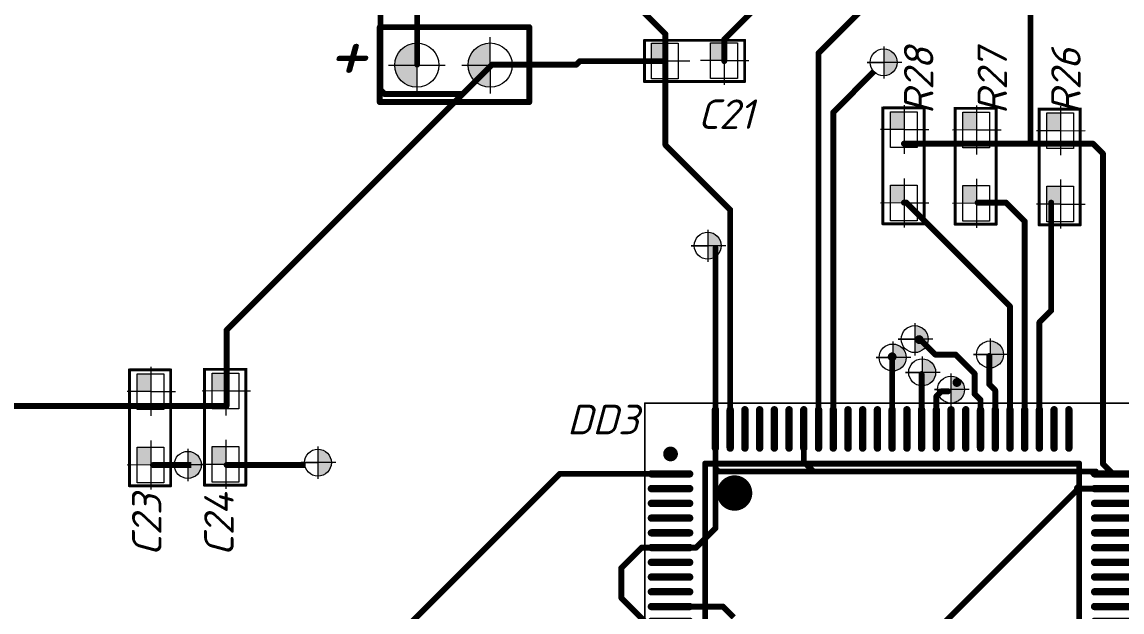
# Model space of a CAD drawing. Header units: millimetres. Extents: x 143 to 740, y 82 to 502.
# Drawn here: x 274.9 to 349.6, y 386.3 to 426.4 of the extents above; entities that cross this region are included whole.
import ezdxf

# ---------------------------------------------------------------- set-up
doc = ezdxf.new("R2010")
doc.units = ezdxf.units.MM
doc.header["$LTSCALE"] = 0.5
doc.layers.get('0').update_dxf_attribs({"lineweight": 60})
doc.layers.add('СПЛТОНК', color=7, linetype='Continuous', lineweight=20)
doc.styles.get("Standard").update_dxf_attribs({"font": 'isocpeui.ttf', "width": 0.9})

# ---------------------------------------------------------------- blocks, each defined once
blk = doc.blocks.new('STM_LQFP100_L_8')
at = {"color": 7}
for points, const_width in [([(-8.4, 8.4), (8.4, 8.4)], 0.05), ([(-8.4, -8.4), (-8.4, 8.4)], 0.05), ([(-6, 8.175), (-6, 6.875)], 0.25), ([(-5.5, 8.175), (-5.5, 6.875)], 0.25), ([(-5, 8.175), (-5, 6.875)], 0.25), ([(-4.5, 8.175), (-4.5, 6.875)], 0.25), ([(-4, 8.175), (-4, 6.875)], 0.25), ([(-3.5, 8.175), (-3.5, 6.875)], 0.25), ([(-3, 8.175), (-3, 6.875)], 0.25), ([(-2.5, 8.175), (-2.5, 6.875)], 0.25), ([(-2, 8.175), (-2, 6.875)], 0.25), ([(-1.5, 8.175), (-1.5, 6.875)], 0.25), ([(-1, 8.175), (-1, 6.875)], 0.25), ([(-0.5, 8.175), (-0.5, 6.875)], 0.25), ([(0, 8.175), (0, 6.875)], 0.25), ([(0.5, 8.175), (0.5, 6.875)], 0.25), ([(1, 8.175), (1, 6.875)], 0.25), ([(1.5, 8.175), (1.5, 6.875)], 0.25), ([(2, 8.175), (2, 6.875)], 0.25), ([(2.5, 8.175), (2.5, 6.875)], 0.25), ([(3, 8.175), (3, 6.875)], 0.25), ([(3.5, 8.175), (3.5, 6.875)], 0.25), ([(4, 8.175), (4, 6.875)], 0.25), ([(4.5, 8.175), (4.5, 6.875)], 0.25), ([(5, 8.175), (5, 6.875)], 0.25), ([(5.5, 8.175), (5.5, 6.875)], 0.25), ([(6, 8.175), (6, 6.875)], 0.25), ([(8.4, -8.4), (8.4, 8.4)], 0.05), ([(-6.35, 6.35), (6.35, 6.35)], 0.2), ([(-6.35, -6.35), (-6.35, 6.35)], 0.2), ([(6.35, -6.35), (6.35, 6.35)], 0.2), ([(-8.175, 6), (-6.875, 6)], 0.25), ([(6.875, 6), (8.175, 6)], 0.25), ([(-8.175, 5.5), (-6.875, 5.5)], 0.25), ([(6.875, 5.5), (8.175, 5.5)], 0.25), ([(-8.175, 5), (-6.875, 5)], 0.25), ([(6.875, 5), (8.175, 5)], 0.25), ([(-8.175, 4.5), (-6.875, 4.5)], 0.25), ([(6.875, 4.5), (8.175, 4.5)], 0.25), ([(-8.175, 4), (-6.875, 4)], 0.25), ([(6.875, 4), (8.175, 4)], 0.25), ([(-8.175, 3.5), (-6.875, 3.5)], 0.25), ([(6.875, 3.5), (8.175, 3.5)], 0.25), ([(-8.175, 3), (-6.875, 3)], 0.25), ([(6.875, 3), (8.175, 3)], 0.25), ([(-8.175, 2.5), (-6.875, 2.5)], 0.25), ([(6.875, 2.5), (8.175, 2.5)], 0.25), ([(-8.175, 2), (-6.875, 2)], 0.25), ([(6.875, 2), (8.175, 2)], 0.25), ([(-8.175, 1.5), (-6.875, 1.5)], 0.25), ([(6.875, 1.5), (8.175, 1.5)], 0.25), ([(-8.175, 1), (-6.875, 1)], 0.25), ([(6.875, 1), (8.175, 1)], 0.25), ([(-8.175, 0.5), (-6.875, 0.5)], 0.25), ([(6.875, 0.5), (8.175, 0.5)], 0.25), ([(-8.175, 0), (-6.875, 0)], 0.25), ([(6.875, 0), (8.175, 0)], 0.25), ([(-8.175, -0.5), (-6.875, -0.5)], 0.25), ([(6.875, -0.5), (8.175, -0.5)], 0.25), ([(-8.175, -1), (-6.875, -1)], 0.25), ([(6.875, -1), (8.175, -1)], 0.25), ([(-8.175, -1.5), (-6.875, -1.5)], 0.25), ([(6.875, -1.5), (8.175, -1.5)], 0.25), ([(-8.175, -2), (-6.875, -2)], 0.25), ([(6.875, -2), (8.175, -2)], 0.25), ([(-8.175, -2.5), (-6.875, -2.5)], 0.25), ([(6.875, -2.5), (8.175, -2.5)], 0.25), ([(-8.175, -3), (-6.875, -3)], 0.25), ([(6.875, -3), (8.175, -3)], 0.25), ([(-8.175, -3.5), (-6.875, -3.5)], 0.25), ([(6.875, -3.5), (8.175, -3.5)], 0.25), ([(-8.175, -4), (-6.875, -4)], 0.25), ([(6.875, -4), (8.175, -4)], 0.25), ([(-8.175, -4.5), (-6.875, -4.5)], 0.25), ([(6.875, -4.5), (8.175, -4.5)], 0.25), ([(-8.175, -5), (-6.875, -5)], 0.25), ([(6.875, -5), (8.175, -5)], 0.25), ([(-8.175, -5.5), (-6.875, -5.5)], 0.25), ([(6.875, -5.5), (8.175, -5.5)], 0.25), ([(-8.175, -6), (-6.875, -6)], 0.25), ([(6.875, -6), (8.175, -6)], 0.25), ([(-6.35, -6.35), (6.35, -6.35)], 0.2), ([(-6, -6.875), (-6, -8.175)], 0.25), ([(-5.5, -6.875), (-5.5, -8.175)], 0.25), ([(-5, -6.875), (-5, -8.175)], 0.25), ([(-4.5, -6.875), (-4.5, -8.175)], 0.25), ([(-4, -6.875), (-4, -8.175)], 0.25), ([(-3.5, -6.875), (-3.5, -8.175)], 0.25), ([(-3, -6.875), (-3, -8.175)], 0.25), ([(-2.5, -6.875), (-2.5, -8.175)], 0.25), ([(-2, -6.875), (-2, -8.175)], 0.25), ([(-1.5, -6.875), (-1.5, -8.175)], 0.25), ([(-1, -6.875), (-1, -8.175)], 0.25), ([(-0.5, -6.875), (-0.5, -8.175)], 0.25), ([(0, -6.875), (0, -8.175)], 0.25), ([(0.5, -6.875), (0.5, -8.175)], 0.25), ([(1, -6.875), (1, -8.175)], 0.25), ([(1.5, -6.875), (1.5, -8.175)], 0.25), ([(2, -6.875), (2, -8.175)], 0.25), ([(2.5, -6.875), (2.5, -8.175)], 0.25), ([(3, -6.875), (3, -8.175)], 0.25), ([(3.5, -6.875), (3.5, -8.175)], 0.25), ([(4, -6.875), (4, -8.175)], 0.25), ([(4.5, -6.875), (4.5, -8.175)], 0.25), ([(5, -6.875), (5, -8.175)], 0.25), ([(5.5, -6.875), (5.5, -8.175)], 0.25), ([(6, -6.875), (6, -8.175)], 0.25), ([(-8.4, -8.4), (8.4, -8.4)], 0.05)]:
    blk.add_lwpolyline(points, dxfattribs=dict(at, const_width=const_width))
for points, const_width in [([(-8.413, 8.4, 1), (-8.388, 8.4, 1)], 0.025), ([(-8.413, 8.4, 1), (-8.388, 8.4, 1)], 0.025), ([(-6.063, 8.175, 1), (-5.938, 8.175, 1)], 0.125), ([(-5.562, 8.175, 1), (-5.437, 8.175, 1)], 0.125), ([(-5.063, 8.175, 1), (-4.938, 8.175, 1)], 0.125), ([(-4.562, 8.175, 1), (-4.437, 8.175, 1)], 0.125), ([(-4.063, 8.175, 1), (-3.938, 8.175, 1)], 0.125), ([(-3.562, 8.175, 1), (-3.437, 8.175, 1)], 0.125), ([(-3.063, 8.175, 1), (-2.938, 8.175, 1)], 0.125), ([(-2.562, 8.175, 1), (-2.437, 8.175, 1)], 0.125), ([(-2.063, 8.175, 1), (-1.938, 8.175, 1)], 0.125), ([(-1.562, 8.175, 1), (-1.437, 8.175, 1)], 0.125), ([(-1.063, 8.175, 1), (-0.938, 8.175, 1)], 0.125), ([(-0.562, 8.175, 1), (-0.437, 8.175, 1)], 0.125), ([(-0.063, 8.175, 1), (0.062, 8.175, 1)], 0.125), ([(0.438, 8.175, 1), (0.563, 8.175, 1)], 0.125), ([(0.937, 8.175, 1), (1.062, 8.175, 1)], 0.125), ([(1.438, 8.175, 1), (1.563, 8.175, 1)], 0.125), ([(1.937, 8.175, 1), (2.062, 8.175, 1)], 0.125), ([(2.438, 8.175, 1), (2.563, 8.175, 1)], 0.125), ([(2.938, 8.175, 1), (3.063, 8.175, 1)], 0.125), ([(3.438, 8.175, 1), (3.562, 8.175, 1)], 0.125), ([(3.938, 8.175, 1), (4.063, 8.175, 1)], 0.125), ([(4.437, 8.175, 1), (4.562, 8.175, 1)], 0.125), ([(4.938, 8.175, 1), (5.063, 8.175, 1)], 0.125), ([(5.437, 8.175, 1), (5.562, 8.175, 1)], 0.125), ([(5.938, 8.175, 1), (6.063, 8.175, 1)], 0.125), ([(8.388, 8.4, 1), (8.413, 8.4, 1)], 0.025), ([(8.388, 8.4, 1), (8.413, 8.4, 1)], 0.025), ([(-7.4, 6.675, 1), (-7.65, 6.675, 1)], 0.25), ([(-7.712, 6.675, 1), (-7.588, 6.675, 1)], 0.125), ([(-7.462, 6.675, 1), (-7.337, 6.675, 1)], 0.125), ([(-6.063, 6.875, 1), (-5.938, 6.875, 1)], 0.125), ([(-5.562, 6.875, 1), (-5.437, 6.875, 1)], 0.125), ([(-5.063, 6.875, 1), (-4.938, 6.875, 1)], 0.125), ([(-4.562, 6.875, 1), (-4.437, 6.875, 1)], 0.125), ([(-4.063, 6.875, 1), (-3.938, 6.875, 1)], 0.125), ([(-3.562, 6.875, 1), (-3.437, 6.875, 1)], 0.125), ([(-3.063, 6.875, 1), (-2.938, 6.875, 1)], 0.125), ([(-2.562, 6.875, 1), (-2.437, 6.875, 1)], 0.125), ([(-2.063, 6.875, 1), (-1.938, 6.875, 1)], 0.125), ([(-1.562, 6.875, 1), (-1.437, 6.875, 1)], 0.125), ([(-1.063, 6.875, 1), (-0.938, 6.875, 1)], 0.125), ([(-0.562, 6.875, 1), (-0.437, 6.875, 1)], 0.125), ([(-0.063, 6.875, 1), (0.062, 6.875, 1)], 0.125), ([(0.438, 6.875, 1), (0.563, 6.875, 1)], 0.125), ([(0.937, 6.875, 1), (1.062, 6.875, 1)], 0.125), ([(1.438, 6.875, 1), (1.563, 6.875, 1)], 0.125), ([(1.937, 6.875, 1), (2.062, 6.875, 1)], 0.125), ([(2.438, 6.875, 1), (2.563, 6.875, 1)], 0.125), ([(2.938, 6.875, 1), (3.063, 6.875, 1)], 0.125), ([(3.438, 6.875, 1), (3.562, 6.875, 1)], 0.125), ([(3.938, 6.875, 1), (4.063, 6.875, 1)], 0.125), ([(4.437, 6.875, 1), (4.562, 6.875, 1)], 0.125), ([(4.938, 6.875, 1), (5.063, 6.875, 1)], 0.125), ([(5.437, 6.875, 1), (5.562, 6.875, 1)], 0.125), ([(5.938, 6.875, 1), (6.063, 6.875, 1)], 0.125), ([(-6.4, 6.35, 1), (-6.3, 6.35, 1)], 0.1), ([(-6.4, 6.35, 1), (-6.3, 6.35, 1)], 0.1), ([(6.3, 6.35, 1), (6.4, 6.35, 1)], 0.1), ([(6.3, 6.35, 1), (6.4, 6.35, 1)], 0.1), ([(-8.238, 6, 1), (-8.113, 6, 1)], 0.125), ([(-6.938, 6, 1), (-6.813, 6, 1)], 0.125), ([(6.812, 6, 1), (6.937, 6, 1)], 0.125), ([(8.112, 6, 1), (8.237, 6, 1)], 0.125), ([(-8.238, 5.5, 1), (-8.113, 5.5, 1)], 0.125), ([(-6.938, 5.5, 1), (-6.813, 5.5, 1)], 0.125), ([(-5.05, 5.35, 1), (-5.65, 5.35, 1)], 0.6), ([(-5.8, 5.35, 1), (-5.5, 5.35, 1)], 0.3), ([(-5.2, 5.35, 1), (-4.9, 5.35, 1)], 0.3), ([(6.812, 5.5, 1), (6.937, 5.5, 1)], 0.125), ([(8.112, 5.5, 1), (8.237, 5.5, 1)], 0.125), ([(-8.238, 5, 1), (-8.113, 5, 1)], 0.125), ([(-6.938, 5, 1), (-6.813, 5, 1)], 0.125), ([(6.812, 5, 1), (6.937, 5, 1)], 0.125), ([(8.112, 5, 1), (8.237, 5, 1)], 0.125), ([(-8.238, 4.5, 1), (-8.113, 4.5, 1)], 0.125), ([(-6.938, 4.5, 1), (-6.813, 4.5, 1)], 0.125), ([(6.812, 4.5, 1), (6.937, 4.5, 1)], 0.125), ([(8.112, 4.5, 1), (8.237, 4.5, 1)], 0.125), ([(-8.238, 4, 1), (-8.113, 4, 1)], 0.125), ([(-6.938, 4, 1), (-6.813, 4, 1)], 0.125), ([(6.812, 4, 1), (6.937, 4, 1)], 0.125), ([(8.112, 4, 1), (8.237, 4, 1)], 0.125), ([(-8.238, 3.5, 1), (-8.113, 3.5, 1)], 0.125), ([(-6.938, 3.5, 1), (-6.813, 3.5, 1)], 0.125), ([(6.812, 3.5, 1), (6.937, 3.5, 1)], 0.125), ([(8.112, 3.5, 1), (8.237, 3.5, 1)], 0.125), ([(-8.238, 3, 1), (-8.113, 3, 1)], 0.125), ([(-6.938, 3, 1), (-6.813, 3, 1)], 0.125), ([(6.812, 3, 1), (6.937, 3, 1)], 0.125), ([(8.112, 3, 1), (8.237, 3, 1)], 0.125), ([(-8.238, 2.5, 1), (-8.113, 2.5, 1)], 0.125), ([(-6.938, 2.5, 1), (-6.813, 2.5, 1)], 0.125), ([(6.812, 2.5, 1), (6.937, 2.5, 1)], 0.125), ([(8.112, 2.5, 1), (8.237, 2.5, 1)], 0.125), ([(-8.238, 2, 1), (-8.113, 2, 1)], 0.125), ([(-6.938, 2, 1), (-6.813, 2, 1)], 0.125), ([(6.812, 2, 1), (6.937, 2, 1)], 0.125), ([(8.112, 2, 1), (8.237, 2, 1)], 0.125), ([(-8.238, 1.5, 1), (-8.113, 1.5, 1)], 0.125), ([(-6.938, 1.5, 1), (-6.813, 1.5, 1)], 0.125), ([(6.812, 1.5, 1), (6.937, 1.5, 1)], 0.125), ([(8.112, 1.5, 1), (8.237, 1.5, 1)], 0.125), ([(-8.238, 1, 1), (-8.113, 1, 1)], 0.125), ([(-6.938, 1, 1), (-6.813, 1, 1)], 0.125), ([(6.812, 1, 1), (6.937, 1, 1)], 0.125), ([(8.112, 1, 1), (8.237, 1, 1)], 0.125), ([(-8.238, 0.5, 1), (-8.113, 0.5, 1)], 0.125), ([(-6.938, 0.5, 1), (-6.813, 0.5, 1)], 0.125), ([(6.812, 0.5, 1), (6.937, 0.5, 1)], 0.125), ([(8.112, 0.5, 1), (8.237, 0.5, 1)], 0.125), ([(-8.238, 0, 1), (-8.113, 0, 1)], 0.125), ([(-6.938, 0, 1), (-6.813, 0, 1)], 0.125), ([(6.812, 0, 1), (6.937, 0, 1)], 0.125), ([(8.112, 0, 1), (8.237, 0, 1)], 0.125), ([(-8.238, -0.5, 1), (-8.113, -0.5, 1)], 0.125), ([(-6.938, -0.5, 1), (-6.813, -0.5, 1)], 0.125), ([(6.812, -0.5, 1), (6.937, -0.5, 1)], 0.125), ([(8.112, -0.5, 1), (8.237, -0.5, 1)], 0.125), ([(-8.238, -1, 1), (-8.113, -1, 1)], 0.125), ([(-6.938, -1, 1), (-6.813, -1, 1)], 0.125), ([(6.812, -1, 1), (6.937, -1, 1)], 0.125), ([(8.112, -1, 1), (8.237, -1, 1)], 0.125), ([(-8.238, -1.5, 1), (-8.113, -1.5, 1)], 0.125), ([(-6.938, -1.5, 1), (-6.813, -1.5, 1)], 0.125), ([(6.812, -1.5, 1), (6.937, -1.5, 1)], 0.125), ([(8.112, -1.5, 1), (8.237, -1.5, 1)], 0.125), ([(-8.238, -2, 1), (-8.113, -2, 1)], 0.125), ([(-6.938, -2, 1), (-6.813, -2, 1)], 0.125), ([(6.812, -2, 1), (6.937, -2, 1)], 0.125), ([(8.112, -2, 1), (8.237, -2, 1)], 0.125), ([(-8.238, -2.5, 1), (-8.113, -2.5, 1)], 0.125), ([(-6.938, -2.5, 1), (-6.813, -2.5, 1)], 0.125), ([(6.812, -2.5, 1), (6.937, -2.5, 1)], 0.125), ([(8.112, -2.5, 1), (8.237, -2.5, 1)], 0.125), ([(-8.238, -3, 1), (-8.113, -3, 1)], 0.125), ([(-6.938, -3, 1), (-6.813, -3, 1)], 0.125), ([(6.812, -3, 1), (6.937, -3, 1)], 0.125), ([(8.112, -3, 1), (8.237, -3, 1)], 0.125), ([(-8.238, -3.5, 1), (-8.113, -3.5, 1)], 0.125), ([(-6.938, -3.5, 1), (-6.813, -3.5, 1)], 0.125), ([(6.812, -3.5, 1), (6.937, -3.5, 1)], 0.125), ([(8.112, -3.5, 1), (8.237, -3.5, 1)], 0.125), ([(-8.238, -4, 1), (-8.113, -4, 1)], 0.125), ([(-6.938, -4, 1), (-6.813, -4, 1)], 0.125), ([(6.812, -4, 1), (6.937, -4, 1)], 0.125), ([(8.112, -4, 1), (8.237, -4, 1)], 0.125), ([(-8.238, -4.5, 1), (-8.113, -4.5, 1)], 0.125), ([(-6.938, -4.5, 1), (-6.813, -4.5, 1)], 0.125), ([(6.812, -4.5, 1), (6.937, -4.5, 1)], 0.125), ([(8.112, -4.5, 1), (8.237, -4.5, 1)], 0.125), ([(-8.238, -5, 1), (-8.113, -5, 1)], 0.125), ([(-6.938, -5, 1), (-6.813, -5, 1)], 0.125), ([(6.812, -5, 1), (6.937, -5, 1)], 0.125), ([(8.112, -5, 1), (8.237, -5, 1)], 0.125), ([(-8.238, -5.5, 1), (-8.113, -5.5, 1)], 0.125), ([(-6.938, -5.5, 1), (-6.813, -5.5, 1)], 0.125), ([(6.812, -5.5, 1), (6.937, -5.5, 1)], 0.125), ([(8.112, -5.5, 1), (8.237, -5.5, 1)], 0.125), ([(-8.238, -6, 1), (-8.113, -6, 1)], 0.125), ([(-6.938, -6, 1), (-6.813, -6, 1)], 0.125), ([(6.812, -6, 1), (6.937, -6, 1)], 0.125), ([(8.112, -6, 1), (8.237, -6, 1)], 0.125), ([(-6.4, -6.35, 1), (-6.3, -6.35, 1)], 0.1), ([(-6.4, -6.35, 1), (-6.3, -6.35, 1)], 0.1), ([(6.3, -6.35, 1), (6.4, -6.35, 1)], 0.1), ([(6.3, -6.35, 1), (6.4, -6.35, 1)], 0.1), ([(-6.063, -6.875, 1), (-5.938, -6.875, 1)], 0.125), ([(-5.562, -6.875, 1), (-5.437, -6.875, 1)], 0.125), ([(-5.063, -6.875, 1), (-4.938, -6.875, 1)], 0.125), ([(-4.562, -6.875, 1), (-4.437, -6.875, 1)], 0.125), ([(-4.063, -6.875, 1), (-3.938, -6.875, 1)], 0.125), ([(-3.562, -6.875, 1), (-3.437, -6.875, 1)], 0.125), ([(-3.063, -6.875, 1), (-2.938, -6.875, 1)], 0.125), ([(-2.562, -6.875, 1), (-2.437, -6.875, 1)], 0.125), ([(-2.063, -6.875, 1), (-1.938, -6.875, 1)], 0.125), ([(-1.562, -6.875, 1), (-1.437, -6.875, 1)], 0.125), ([(-1.063, -6.875, 1), (-0.938, -6.875, 1)], 0.125), ([(-0.562, -6.875, 1), (-0.437, -6.875, 1)], 0.125), ([(-0.063, -6.875, 1), (0.062, -6.875, 1)], 0.125), ([(0.438, -6.875, 1), (0.563, -6.875, 1)], 0.125), ([(0.937, -6.875, 1), (1.062, -6.875, 1)], 0.125), ([(1.438, -6.875, 1), (1.563, -6.875, 1)], 0.125), ([(1.937, -6.875, 1), (2.062, -6.875, 1)], 0.125), ([(2.438, -6.875, 1), (2.563, -6.875, 1)], 0.125), ([(2.938, -6.875, 1), (3.063, -6.875, 1)], 0.125), ([(3.438, -6.875, 1), (3.562, -6.875, 1)], 0.125), ([(3.938, -6.875, 1), (4.063, -6.875, 1)], 0.125), ([(4.437, -6.875, 1), (4.562, -6.875, 1)], 0.125), ([(4.938, -6.875, 1), (5.063, -6.875, 1)], 0.125), ([(5.437, -6.875, 1), (5.562, -6.875, 1)], 0.125), ([(5.938, -6.875, 1), (6.063, -6.875, 1)], 0.125), ([(-6.063, -8.175, 1), (-5.938, -8.175, 1)], 0.125), ([(-5.562, -8.175, 1), (-5.437, -8.175, 1)], 0.125), ([(-5.063, -8.175, 1), (-4.938, -8.175, 1)], 0.125), ([(-4.562, -8.175, 1), (-4.437, -8.175, 1)], 0.125), ([(-4.063, -8.175, 1), (-3.938, -8.175, 1)], 0.125), ([(-3.562, -8.175, 1), (-3.437, -8.175, 1)], 0.125), ([(-3.063, -8.175, 1), (-2.938, -8.175, 1)], 0.125), ([(-2.562, -8.175, 1), (-2.437, -8.175, 1)], 0.125), ([(-2.063, -8.175, 1), (-1.938, -8.175, 1)], 0.125), ([(-1.562, -8.175, 1), (-1.437, -8.175, 1)], 0.125), ([(-1.063, -8.175, 1), (-0.938, -8.175, 1)], 0.125), ([(-0.562, -8.175, 1), (-0.437, -8.175, 1)], 0.125), ([(-0.063, -8.175, 1), (0.062, -8.175, 1)], 0.125), ([(0.438, -8.175, 1), (0.563, -8.175, 1)], 0.125), ([(0.937, -8.175, 1), (1.062, -8.175, 1)], 0.125), ([(1.438, -8.175, 1), (1.563, -8.175, 1)], 0.125), ([(1.937, -8.175, 1), (2.062, -8.175, 1)], 0.125), ([(2.438, -8.175, 1), (2.563, -8.175, 1)], 0.125), ([(2.938, -8.175, 1), (3.063, -8.175, 1)], 0.125), ([(3.438, -8.175, 1), (3.562, -8.175, 1)], 0.125), ([(3.938, -8.175, 1), (4.063, -8.175, 1)], 0.125), ([(4.437, -8.175, 1), (4.562, -8.175, 1)], 0.125), ([(4.938, -8.175, 1), (5.063, -8.175, 1)], 0.125), ([(5.437, -8.175, 1), (5.562, -8.175, 1)], 0.125), ([(5.938, -8.175, 1), (6.063, -8.175, 1)], 0.125), ([(-8.413, -8.4, 1), (-8.388, -8.4, 1)], 0.025), ([(-8.413, -8.4, 1), (-8.388, -8.4, 1)], 0.025), ([(8.388, -8.4, 1), (8.413, -8.4, 1)], 0.025), ([(8.388, -8.4, 1), (8.413, -8.4, 1)], 0.025)]:
    blk.add_lwpolyline(points, format="xyb", close=True, dxfattribs=dict(at, const_width=const_width))
blk = doc.blocks.new('B_______47')
at = {"lineweight": 0}
h = blk.add_hatch(color=256, dxfattribs=at)
h.dxf.hatch_style = 1
h.paths.add_polyline_path([(3.26, -0.084, 0.414214), (2.51, -0.834), (3.26, -0.834)])
h.paths.add_polyline_path([(3.26, -0.834), (2.51, -0.834, 0.414214), (3.26, -1.584)])
h = blk.add_hatch(color=256, dxfattribs=at)
h.dxf.hatch_style = 1
h.paths.add_polyline_path([(5.752, -0.084, 0.414214), (5.002, -0.834), (5.752, -0.834)])
h.paths.add_polyline_path([(5.752, -0.834), (5.002, -0.834, 0.414214), (5.752, -1.584)])
for p, q in [((3.26, -0.834), (3.256, 0.114)), ((5.752, -0.834), (5.747, 0.114)), ((2.299, -0.834), (4.226, -0.834)), ((3.26, -0.834), (3.262, -1.793)), ((4.791, -0.834), (6.717, -0.834)), ((5.752, -0.834), (5.754, -1.793))]:
    blk.add_line(p, q, dxfattribs=at)
at = {"const_width": 0.2}
for points in [[(2, 0.452), (7.08, 0.452)], [(2, -2.088), (2, 0.452)], [(7.08, -2.088), (7.08, 0.452)], [(2, -2.088), (7.08, -2.088)]]:
    blk.add_lwpolyline(points, dxfattribs=at)
at = {"const_width": 0.1}
for points in [[(1.95, 0.452, 1), (2.05, 0.452, 1)], [(1.95, 0.452, 1), (2.05, 0.452, 1)], [(7.03, 0.452, 1), (7.13, 0.452, 1)], [(7.03, 0.452, 1), (7.13, 0.452, 1)], [(1.95, -2.088, 1), (2.05, -2.088, 1)], [(1.95, -2.088, 1), (2.05, -2.088, 1)], [(7.03, -2.088, 1), (7.13, -2.088, 1)], [(7.03, -2.088, 1), (7.13, -2.088, 1)]]:
    blk.add_lwpolyline(points, format="xyb", close=True, dxfattribs=at)
at = {"lineweight": 0}
for centre in [(3.26, -0.834), (5.752, -0.834)]:
    blk.add_circle(centre, 0.75, dxfattribs=at)
blk.add_text('+', height=2).set_placement((0.179, -1.395))
blk = doc.blocks.new('CH0805R_23')
at = {"lineweight": 0}
h = blk.add_hatch(color=256, dxfattribs=at)
h.dxf.hatch_style = 1
h.paths.add_polyline_path([(-0.389, -0.036), (-0.389, 0.435), (-0.995, 0.435), (-0.992, -0.036)])
h = blk.add_hatch(color=256, dxfattribs=at)
h.dxf.hatch_style = 1
h.paths.add_polyline_path([(2.101, -0.036), (2.101, 0.435), (1.495, 0.435), (1.498, -0.036)])
for p, q in [((-0.992, -0.036), (-0.997, 0.782)), ((1.498, -0.036), (1.494, 0.782)), ((-1.822, -0.036), (-0.16, -0.036)), ((-0.992, -0.036), (-0.991, -0.863)), ((0.669, -0.036), (2.33, -0.036)), ((1.498, -0.036), (1.5, -0.863))]:
    blk.add_line(p, q, dxfattribs=at)
at = {"const_width": 0.1}
for points in [[(-1.7, 0.7), (2.273, 0.7)], [(-1.7, 0.7), (-1.7, -0.7)], [(2.231, 0.7), (2.231, -0.7)], [(-1.7, -0.7), (2.273, -0.7)]]:
    blk.add_lwpolyline(points, dxfattribs=at)
at = {"const_width": 0.05}
for points in [[(-1.725, 0.7, 1), (-1.675, 0.7, 1)], [(-1.725, 0.7, 1), (-1.675, 0.7, 1)], [(-1.725, -0.7, 1), (-1.675, -0.7, 1)], [(-1.725, -0.7, 1), (-1.675, -0.7, 1)]]:
    blk.add_lwpolyline(points, format="xyb", close=True, dxfattribs=at)
at = {"lineweight": 0}
for points in [[(-1.597, 0.435), (-0.389, 0.435), (-0.389, -0.47), (-1.597, -0.47)], [(0.893, 0.435), (2.101, 0.435), (2.101, -0.47), (0.893, -0.47)]]:
    blk.add_lwpolyline(points, close=True, dxfattribs=at)
blk = doc.blocks.new('CH0805R_41')
at = {"lineweight": 0}
h = blk.add_hatch(color=256, dxfattribs=at)
h.dxf.hatch_style = 1
h.paths.add_polyline_path([(-0.991, 0.607), (-1.462, 0.607), (-1.462, 0.001), (-0.991, 0.003)])
h = blk.add_hatch(color=256, dxfattribs=at)
h.dxf.hatch_style = 1
h.paths.add_polyline_path([(1.017, 0.619), (0.546, 0.619), (0.546, 0.013), (1.017, 0.015)])
for p, q in [((-0.991, -0.826), (-0.991, 0.836)), ((1.017, -0.814), (1.017, 0.848)), ((-0.991, 0.003), (-1.808, -0.001)), ((-0.991, 0.003), (-0.163, 0.005)), ((1.017, 0.015), (0.2, 0.011)), ((1.017, 0.015), (1.845, 0.017))]:
    blk.add_line(p, q, dxfattribs=at)
at = {"const_width": 0.1}
for points in [[(-1.7, 0.7), (1.7, 0.7)], [(-1.7, -0.7), (-1.7, 0.7)], [(1.7, -0.7), (1.7, 0.7)], [(-1.7, -0.7), (1.7, -0.7)]]:
    blk.add_lwpolyline(points, dxfattribs=at)
at = {"const_width": 0.05}
for points in [[(-1.725, 0.7, 1), (-1.675, 0.7, 1)], [(-1.725, 0.7, 1), (-1.675, 0.7, 1)], [(1.675, 0.7, 1), (1.725, 0.7, 1)], [(1.675, 0.7, 1), (1.725, 0.7, 1)], [(-1.725, -0.7, 1), (-1.675, -0.7, 1)], [(-1.725, -0.7, 1), (-1.675, -0.7, 1)], [(1.675, -0.7, 1), (1.725, -0.7, 1)], [(1.675, -0.7, 1), (1.725, -0.7, 1)]]:
    blk.add_lwpolyline(points, format="xyb", close=True, dxfattribs=at)
at = {"lineweight": 0}
for points in [[(-1.462, -0.601), (-1.462, 0.607), (-0.556, 0.607), (-0.556, -0.601)], [(0.546, -0.589), (0.546, 0.619), (1.452, 0.619), (1.452, -0.589)]]:
    blk.add_lwpolyline(points, close=True, dxfattribs=at)

msp = doc.modelspace()

# ---------------------------------------------------------------- hatches: boundary and pattern name
at = {"lineweight": 0}
h = msp.add_hatch(color=256, dxfattribs=at)
h.dxf.hatch_style = 1
h.paths.add_polyline_path([(333.379, 424.526), (333.379, 423.612), (334.294, 423.612, 0.414214)])
h.paths.add_polyline_path([(334.294, 423.612), (333.379, 423.612), (333.379, 422.697, 0.414214)])
h = msp.add_hatch(color=256, dxfattribs=at)
h.dxf.hatch_style = 1
h.paths.add_polyline_path([(321.434, 412.092), (321.434, 411.177), (322.349, 411.177, 0.414214)])
h.paths.add_polyline_path([(322.349, 411.177), (321.434, 411.177), (321.434, 410.262, 0.414214)])
h = msp.add_hatch(color=256, dxfattribs=at)
h.dxf.hatch_style = 1
h.paths.add_polyline_path([(335.49, 405.754), (335.49, 404.839), (336.405, 404.839, 0.414214)])
h.paths.add_polyline_path([(336.405, 404.839), (335.49, 404.839), (335.49, 403.924, 0.414214)])
h = msp.add_hatch(color=256, dxfattribs=at)
h.dxf.hatch_style = 1
h.paths.add_polyline_path([(333.991, 404.509), (333.991, 403.594), (334.906, 403.594, 0.414214)])
h.paths.add_polyline_path([(334.906, 403.594), (333.991, 403.594), (333.991, 402.679, 0.414214)])
h = msp.add_hatch(color=256, dxfattribs=at)
h.dxf.hatch_style = 1
h.paths.add_polyline_path([(340.602, 404.714), (340.602, 403.799), (341.517, 403.799, 0.414214)])
h.paths.add_polyline_path([(341.517, 403.799), (340.602, 403.799), (340.602, 402.884, 0.414214)])
h = msp.add_hatch(color=256, dxfattribs=at)
h.dxf.hatch_style = 1
h.paths.add_polyline_path([(335.995, 403.5), (335.995, 402.585), (336.91, 402.585, 0.414214)])
h.paths.add_polyline_path([(336.91, 402.585), (335.995, 402.585), (335.995, 401.67, 0.414214)])
h = msp.add_hatch(color=256, dxfattribs=at)
h.dxf.hatch_style = 1
h.paths.add_polyline_path([(337.951, 402.334), (337.951, 401.419), (338.866, 401.419, 0.414214)])
h.paths.add_polyline_path([(338.866, 401.419), (337.951, 401.419), (337.951, 400.504, 0.414214)])
h = msp.add_hatch(color=256, dxfattribs=at)
h.dxf.hatch_style = 1
h.paths.add_polyline_path([(286.123, 397.226), (286.123, 396.311), (287.038, 396.311, 0.414214)])
h.paths.add_polyline_path([(287.038, 396.311), (286.123, 396.311), (286.123, 395.396, 0.414214)])
h = msp.add_hatch(color=256, dxfattribs=at)
h.dxf.hatch_style = 1
h.paths.add_polyline_path([(294.956, 397.378), (294.956, 396.463), (295.871, 396.463, 0.414214)])
h.paths.add_polyline_path([(295.871, 396.463), (294.956, 396.463), (294.956, 395.548, 0.414214)])

# ---------------------------------------------------------------- linework, layer by layer
at = {"const_width": 0.4}
for points in [[(299.206, 421.743), (299.206, 445.855)], [(343.351, 418.099), (343.351, 439.353)], [(328.955, 424.246), (336.696, 431.987)], [(301.695, 423.463), (301.695, 430.107)], [(313.755, 430.335), (318.555, 425.535)], [(322.555, 425.175), (327.229, 429.849)], [(318.555, 423.699), (318.555, 425.535)], [(322.555, 423.699), (322.555, 425.175)], [(328.955, 398.749), (328.955, 424.246)], [(304.783, 421.471), (306.775, 423.463)], [(306.775, 423.463), (312.515, 423.463)], [(312.515, 423.463), (312.751, 423.699)], [(312.751, 423.699), (318.555, 423.699)], [(318.555, 418.017), (318.555, 423.699)], [(329.955, 420.217), (332.717, 423.003)], [(288.755, 405.443), (304.783, 421.471)], [(299.206, 421.743), (299.478, 421.471)], [(299.478, 421.471), (304.783, 421.471)], [(329.955, 398.749), (329.955, 420.217)], [(318.555, 418.017), (322.955, 413.617)], [(334.755, 418.099), (339.755, 418.099)], [(339.755, 418.099), (343.351, 418.099)], [(343.351, 418.099), (344.755, 418.099)], [(344.755, 418.099), (347.586, 418.099)], [(347.586, 418.099), (348.278, 417.407)], [(348.278, 396.36), (348.278, 417.407)], [(334.755, 414.099), (334.918, 414.099)], [(334.918, 414.099), (341.955, 407.062)], [(339.755, 414.099), (341.691, 414.099)], [(341.691, 414.099), (342.955, 412.835)], [(344.755, 406.777), (344.755, 414.099)], [(322.955, 398.749), (322.955, 413.617)], [(342.955, 398.749), (342.955, 412.835)], [(321.955, 398.749), (321.955, 411.015)], [(341.955, 398.749), (341.955, 407.062)], [(343.955, 405.977), (344.755, 406.777)], [(288.755, 400.299), (288.755, 405.443)], [(343.955, 398.749), (343.955, 405.977)], [(335.79, 404.809), (335.872, 404.809)], [(335.872, 404.809), (336.893, 403.788)], [(333.955, 398.749), (333.955, 403.641)], [(336.893, 403.788), (338.266, 403.788)], [(338.266, 403.788), (339.555, 402.499)], [(340.555, 401.763), (340.555, 403.699)], [(335.955, 398.749), (335.955, 402.472)], [(339.555, 401.126), (339.555, 402.499)], [(340.555, 401.763), (340.955, 401.363)], [(336.955, 400.953), (337.301, 401.299)], [(336.955, 398.749), (336.955, 400.953)], [(337.301, 401.299), (337.755, 401.299)], [(339.555, 401.126), (339.955, 400.726)], [(340.955, 398.749), (340.955, 401.363)], [(273.716, 400.299), (283.755, 400.299)], [(283.755, 400.299), (288.755, 400.299)], [(339.955, 398.749), (339.955, 400.726)], [(321.955, 396.071), (321.955, 398.749)], [(327.955, 396.515), (327.955, 398.749)], [(327.955, 396.515), (328.614, 395.857)], [(283.755, 396.299), (286.353, 396.299)], [(288.755, 396.299), (294.126, 396.299)], [(321.955, 392.011), (321.955, 396.071)], [(321.955, 396.071), (322.17, 395.857)], [(322.17, 395.857), (328.614, 395.857)], [(328.614, 395.857), (347.498, 395.857)], [(347.498, 395.857), (347.785, 395.857)], [(347.498, 395.857), (347.655, 395.699)], [(347.785, 395.699), (347.785, 395.857)], [(348.278, 396.36), (348.939, 395.699)], [(292.179, 376.499), (311.378, 395.699)], [(311.378, 395.699), (318.905, 395.699)], [(347.655, 395.699), (347.785, 395.699)], [(347.785, 395.699), (348.939, 395.699)], [(348.939, 395.699), (349.005, 395.699)], [(349.005, 395.699), (359.778, 395.699)], [(327.602, 375.699), (346.602, 394.7)], [(346.602, 394.7), (349.005, 394.699)], [(346.602, 394.699), (346.602, 394.7)], [(346.602, 394.699), (349.005, 394.699)], [(320.643, 390.699), (321.955, 392.011)], [(315.563, 389.321), (316.942, 390.699)], [(316.942, 390.699), (318.905, 390.699)], [(318.905, 390.699), (320.643, 390.699)], [(315.563, 387.289), (315.563, 389.321)], [(315.563, 387.289), (317.153, 385.699)], [(318.905, 386.699), (322.469, 386.699)], [(322.469, 386.699), (323.205, 385.963)], [(349.005, 386.699), (358.235, 386.699)]]:
    msp.add_lwpolyline(points, dxfattribs=at)
for points, const_width in [([(318.455, 425.535, 1), (318.655, 425.535, 1)], 0.2), ([(318.455, 425.535, 1), (318.655, 425.535, 1)], 0.2), ([(322.455, 425.175, 1), (322.655, 425.175, 1)], 0.2), ([(322.455, 425.175, 1), (322.655, 425.175, 1)], 0.2), ([(328.855, 424.246, 1), (329.055, 424.246, 1)], 0.2), ([(328.855, 424.246, 1), (329.055, 424.246, 1)], 0.2), ([(301.595, 423.463, 1), (301.795, 423.463, 1)], 0.2), ([(306.675, 423.463, 1), (306.875, 423.463, 1)], 0.2), ([(306.675, 423.463, 1), (306.875, 423.463, 1)], 0.2), ([(312.415, 423.463, 1), (312.615, 423.463, 1)], 0.2), ([(312.415, 423.463, 1), (312.615, 423.463, 1)], 0.2), ([(312.651, 423.699, 1), (312.851, 423.699, 1)], 0.2), ([(312.651, 423.699, 1), (312.851, 423.699, 1)], 0.2), ([(318.455, 423.699, 1), (318.655, 423.699, 1)], 0.2), ([(318.455, 423.699, 1), (318.655, 423.699, 1)], 0.2), ([(318.455, 423.699, 1), (318.655, 423.699, 1)], 0.2), ([(322.455, 423.699, 1), (322.655, 423.699, 1)], 0.2), ([(299.106, 421.743, 1), (299.306, 421.743, 1)], 0.2), ([(299.106, 421.743, 1), (299.306, 421.743, 1)], 0.2), ([(299.378, 421.471, 1), (299.578, 421.471, 1)], 0.2), ([(299.378, 421.471, 1), (299.578, 421.471, 1)], 0.2), ([(304.683, 421.471, 1), (304.883, 421.471, 1)], 0.2), ([(304.683, 421.471, 1), (304.883, 421.471, 1)], 0.2), ([(304.683, 421.471, 1), (304.883, 421.471, 1)], 0.2), ([(329.855, 420.217, 1), (330.055, 420.217, 1)], 0.2), ([(329.855, 420.217, 1), (330.055, 420.217, 1)], 0.2), ([(318.455, 418.017, 1), (318.655, 418.017, 1)], 0.2), ([(318.455, 418.017, 1), (318.655, 418.017, 1)], 0.2), ([(334.655, 418.099, 1), (334.855, 418.099, 1)], 0.2), ([(339.655, 418.099, 1), (339.855, 418.099, 1)], 0.2), ([(339.655, 418.099, 1), (339.855, 418.099, 1)], 0.2), ([(343.251, 418.099, 1), (343.451, 418.099, 1)], 0.2), ([(343.251, 418.099, 1), (343.451, 418.099, 1)], 0.2), ([(343.251, 418.099, 1), (343.451, 418.099, 1)], 0.2), ([(344.655, 418.099, 1), (344.855, 418.099, 1)], 0.2), ([(344.655, 418.099, 1), (344.855, 418.099, 1)], 0.2), ([(347.486, 418.099, 1), (347.686, 418.099, 1)], 0.2), ([(347.486, 418.099, 1), (347.686, 418.099, 1)], 0.2), ([(348.178, 417.407, 1), (348.378, 417.407, 1)], 0.2), ([(348.178, 417.407, 1), (348.378, 417.407, 1)], 0.2), ([(334.655, 414.099, 1), (334.855, 414.099, 1)], 0.2), ([(334.818, 414.099, 1), (335.018, 414.099, 1)], 0.2), ([(334.818, 414.099, 1), (335.018, 414.099, 1)], 0.2), ([(339.655, 414.099, 1), (339.855, 414.099, 1)], 0.2), ([(341.591, 414.099, 1), (341.791, 414.099, 1)], 0.2), ([(341.591, 414.099, 1), (341.791, 414.099, 1)], 0.2), ([(344.655, 414.099, 1), (344.855, 414.099, 1)], 0.2), ([(322.855, 413.617, 1), (323.055, 413.617, 1)], 0.2), ([(322.855, 413.617, 1), (323.055, 413.617, 1)], 0.2), ([(342.855, 412.835, 1), (343.055, 412.835, 1)], 0.2), ([(342.855, 412.835, 1), (343.055, 412.835, 1)], 0.2), ([(321.855, 411.015, 1), (322.055, 411.015, 1)], 0.2), ([(321.855, 411.015, 1), (322.055, 411.015, 1)], 0.2), ([(341.855, 407.062, 1), (342.055, 407.062, 1)], 0.2), ([(341.855, 407.062, 1), (342.055, 407.062, 1)], 0.2), ([(344.655, 406.777, 1), (344.855, 406.777, 1)], 0.2), ([(344.655, 406.777, 1), (344.855, 406.777, 1)], 0.2), ([(288.655, 405.443, 1), (288.855, 405.443, 1)], 0.2), ([(288.655, 405.443, 1), (288.855, 405.443, 1)], 0.2), ([(343.855, 405.977, 1), (344.055, 405.977, 1)], 0.2), ([(343.855, 405.977, 1), (344.055, 405.977, 1)], 0.2), ([(335.64, 404.809, 1), (335.94, 404.809, 1)], 0.3), ([(335.69, 404.809, 1), (335.89, 404.809, 1)], 0.2), ([(335.772, 404.809, 1), (335.972, 404.809, 1)], 0.2), ([(335.772, 404.809, 1), (335.972, 404.809, 1)], 0.2), ([(333.805, 403.641, 1), (334.105, 403.641, 1)], 0.3), ([(333.855, 403.641, 1), (334.055, 403.641, 1)], 0.2), ([(336.793, 403.788, 1), (336.993, 403.788, 1)], 0.2), ([(336.793, 403.788, 1), (336.993, 403.788, 1)], 0.2), ([(338.166, 403.788, 1), (338.366, 403.788, 1)], 0.2), ([(338.166, 403.788, 1), (338.366, 403.788, 1)], 0.2), ([(340.455, 403.699, 1), (340.655, 403.699, 1)], 0.2), ([(335.855, 402.472, 1), (336.055, 402.472, 1)], 0.2), ([(339.455, 402.499, 1), (339.655, 402.499, 1)], 0.2), ([(339.455, 402.499, 1), (339.655, 402.499, 1)], 0.2), ([(338.205, 401.899, 1), (338.505, 401.899, 1)], 0.3), ([(340.455, 401.763, 1), (340.655, 401.763, 1)], 0.2), ([(340.455, 401.763, 1), (340.655, 401.763, 1)], 0.2), ([(336.855, 400.953, 1), (337.055, 400.953, 1)], 0.2), ([(336.855, 400.953, 1), (337.055, 400.953, 1)], 0.2), ([(337.201, 401.299, 1), (337.401, 401.299, 1)], 0.2), ([(337.201, 401.299, 1), (337.401, 401.299, 1)], 0.2), ([(337.655, 401.299, 1), (337.855, 401.299, 1)], 0.2), ([(339.455, 401.126, 1), (339.655, 401.126, 1)], 0.2), ([(339.455, 401.126, 1), (339.655, 401.126, 1)], 0.2), ([(340.855, 401.363, 1), (341.055, 401.363, 1)], 0.2), ([(340.855, 401.363, 1), (341.055, 401.363, 1)], 0.2), ([(283.655, 400.299, 1), (283.855, 400.299, 1)], 0.2), ([(283.655, 400.299, 1), (283.855, 400.299, 1)], 0.2), ([(288.655, 400.299, 1), (288.855, 400.299, 1)], 0.2), ([(288.655, 400.299, 1), (288.855, 400.299, 1)], 0.2), ([(339.855, 400.726, 1), (340.055, 400.726, 1)], 0.2), ([(339.855, 400.726, 1), (340.055, 400.726, 1)], 0.2), ([(321.855, 398.749, 1), (322.055, 398.749, 1)], 0.2), ([(321.855, 398.749, 1), (322.055, 398.749, 1)], 0.2), ([(322.855, 398.749, 1), (323.055, 398.749, 1)], 0.2), ([(327.855, 398.749, 1), (328.055, 398.749, 1)], 0.2), ([(328.855, 398.749, 1), (329.055, 398.749, 1)], 0.2), ([(329.855, 398.749, 1), (330.055, 398.749, 1)], 0.2), ([(333.855, 398.749, 1), (334.055, 398.749, 1)], 0.2), ([(335.855, 398.749, 1), (336.055, 398.749, 1)], 0.2), ([(336.855, 398.749, 1), (337.055, 398.749, 1)], 0.2), ([(339.855, 398.749, 1), (340.055, 398.749, 1)], 0.2), ([(340.855, 398.749, 1), (341.055, 398.749, 1)], 0.2), ([(341.855, 398.749, 1), (342.055, 398.749, 1)], 0.2), ([(342.855, 398.749, 1), (343.055, 398.749, 1)], 0.2), ([(343.855, 398.749, 1), (344.055, 398.749, 1)], 0.2), ([(327.855, 396.515, 1), (328.055, 396.515, 1)], 0.2), ([(327.855, 396.515, 1), (328.055, 396.515, 1)], 0.2), ([(283.655, 396.299, 1), (283.855, 396.299, 1)], 0.2), ([(288.655, 396.299, 1), (288.855, 396.299, 1)], 0.2), ([(321.855, 396.071, 1), (322.055, 396.071, 1)], 0.2), ([(321.855, 396.071, 1), (322.055, 396.071, 1)], 0.2), ([(321.855, 396.071, 1), (322.055, 396.071, 1)], 0.2), ([(322.07, 395.857, 1), (322.27, 395.857, 1)], 0.2), ([(322.07, 395.857, 1), (322.27, 395.857, 1)], 0.2), ([(328.514, 395.857, 1), (328.714, 395.857, 1)], 0.2), ([(328.514, 395.857, 1), (328.714, 395.857, 1)], 0.2), ([(328.514, 395.857, 1), (328.714, 395.857, 1)], 0.2), ([(347.398, 395.857, 1), (347.598, 395.857, 1)], 0.2), ([(347.398, 395.857, 1), (347.598, 395.857, 1)], 0.2), ([(347.398, 395.857, 1), (347.598, 395.857, 1)], 0.2), ([(347.685, 395.857, 1), (347.885, 395.857, 1)], 0.2), ([(347.685, 395.857, 1), (347.885, 395.857, 1)], 0.2), ([(348.178, 396.36, 1), (348.378, 396.36, 1)], 0.2), ([(348.178, 396.36, 1), (348.378, 396.36, 1)], 0.2), ([(311.278, 395.699, 1), (311.478, 395.699, 1)], 0.2), ([(311.278, 395.699, 1), (311.478, 395.699, 1)], 0.2), ([(318.805, 395.699, 1), (319.005, 395.699, 1)], 0.2), ([(347.555, 395.699, 1), (347.755, 395.699, 1)], 0.2), ([(347.555, 395.699, 1), (347.755, 395.699, 1)], 0.2), ([(347.685, 395.699, 1), (347.885, 395.699, 1)], 0.2), ([(347.685, 395.699, 1), (347.885, 395.699, 1)], 0.2), ([(347.685, 395.699, 1), (347.885, 395.699, 1)], 0.2), ([(348.839, 395.699, 1), (349.039, 395.699, 1)], 0.2), ([(348.839, 395.699, 1), (349.039, 395.699, 1)], 0.2), ([(348.839, 395.699, 1), (349.039, 395.699, 1)], 0.2), ([(348.905, 395.699, 1), (349.105, 395.699, 1)], 0.2), ([(348.905, 395.699, 1), (349.105, 395.699, 1)], 0.2), ([(346.452, 394.7, 1), (346.752, 394.7, 1)], 0.3), ([(346.502, 394.7, 1), (346.702, 394.7, 1)], 0.2), ([(346.502, 394.7, 1), (346.702, 394.7, 1)], 0.2), ([(346.502, 394.7, 1), (346.702, 394.7, 1)], 0.2), ([(346.502, 394.699, 1), (346.702, 394.699, 1)], 0.2), ([(346.502, 394.699, 1), (346.702, 394.699, 1)], 0.2), ([(348.905, 394.699, 1), (349.105, 394.699, 1)], 0.2), ([(348.905, 394.699, 1), (349.105, 394.699, 1)], 0.2), ([(321.855, 392.011, 1), (322.055, 392.011, 1)], 0.2), ([(321.855, 392.011, 1), (322.055, 392.011, 1)], 0.2), ([(316.842, 390.699, 1), (317.042, 390.699, 1)], 0.2), ([(316.842, 390.699, 1), (317.042, 390.699, 1)], 0.2), ([(318.805, 390.699, 1), (319.005, 390.699, 1)], 0.2), ([(318.805, 390.699, 1), (319.005, 390.699, 1)], 0.2), ([(320.543, 390.699, 1), (320.743, 390.699, 1)], 0.2), ([(320.543, 390.699, 1), (320.743, 390.699, 1)], 0.2), ([(315.463, 389.321, 1), (315.663, 389.321, 1)], 0.2), ([(315.463, 389.321, 1), (315.663, 389.321, 1)], 0.2), ([(315.463, 387.289, 1), (315.663, 387.289, 1)], 0.2), ([(315.463, 387.289, 1), (315.663, 387.289, 1)], 0.2), ([(318.805, 386.699, 1), (319.005, 386.699, 1)], 0.2), ([(322.369, 386.699, 1), (322.569, 386.699, 1)], 0.2), ([(322.369, 386.699, 1), (322.569, 386.699, 1)], 0.2), ([(348.905, 386.699, 1), (349.105, 386.699, 1)], 0.2)]:
    msp.add_lwpolyline(points, format="xyb", close=True, dxfattribs=dict(const_width=const_width))
at = {"lineweight": 0}
for centre in [(333.379, 423.612), (321.434, 411.177), (335.49, 404.839), (333.991, 403.594), (340.602, 403.799), (335.995, 402.585), (337.951, 401.419), (286.123, 396.311), (294.956, 396.463)]:
    msp.add_circle(centre, 0.915, dxfattribs=at)
at = {"layer": 'СПЛТОНК', "lineweight": 0}
for p, q in [((333.379, 424.695), (333.379, 422.509)), ((334.606, 423.612), (332.253, 423.612)), ((332.253, 423.612), (333.379, 423.612)), ((321.434, 412.261), (321.434, 410.074)), ((322.662, 411.177), (320.309, 411.177)), ((320.309, 411.177), (321.434, 411.177)), ((335.49, 405.923), (335.49, 403.736)), ((333.991, 404.677), (333.991, 402.491)), ((336.718, 404.839), (334.365, 404.839)), ((334.365, 404.839), (335.49, 404.839)), ((340.602, 404.882), (340.602, 402.696)), ((335.219, 403.594), (332.866, 403.594)), ((332.866, 403.594), (333.991, 403.594)), ((335.995, 403.669), (335.995, 401.482)), ((341.83, 403.799), (339.477, 403.799)), ((339.477, 403.799), (340.602, 403.799)), ((337.223, 402.585), (334.87, 402.585)), ((334.87, 402.585), (335.995, 402.585)), ((337.951, 402.502), (337.951, 400.316)), ((339.179, 401.419), (336.826, 401.419)), ((336.826, 401.419), (337.951, 401.419)), ((294.956, 397.547), (294.956, 395.36)), ((286.123, 397.395), (286.123, 395.208)), ((287.351, 396.311), (284.998, 396.311)), ((284.998, 396.311), (286.123, 396.311)), ((296.184, 396.463), (293.831, 396.463)), ((293.831, 396.463), (294.956, 396.463))]:
    msp.add_line(p, q, dxfattribs=at)

# ---------------------------------------------------------------- block references
at = {"xscale": 2, "yscale": 2, "zscale": 2}
for name, p in [('B_______47', (295.155, 425.099)), ('CH0805R_41', (320.538, 423.709)), ('STM_LQFP100_L_8', (333.955, 383.699))]:
    msp.add_blockref(name, p, dxfattribs=at)
at = {"xscale": 2, "yscale": 2, "zscale": 2, "rotation": 90}
for p in [(334.723, 416.062), (339.628, 416.036), (345.33, 415.985), (283.558, 398.291), (288.654, 398.329)]:
    msp.add_blockref('CH0805R_23', p, dxfattribs=at)

# ---------------------------------------------------------------- texts
for s, p in [('R28', (336.755, 420.099)), ('R27', (341.755, 420.099)), ('R26', (346.755, 420.099)), ('C23', (284.332, 390.099)), ('C24', (289.236, 390.099))]:
    msp.add_text(s, height=2, rotation=90).set_placement(p)
for s, p in [('C21', (320.755, 419.099)), ('DD3', (311.882, 398.386))]:
    msp.add_text(s, height=2).set_placement(p)

doc.saveas('drawing.dxf')
